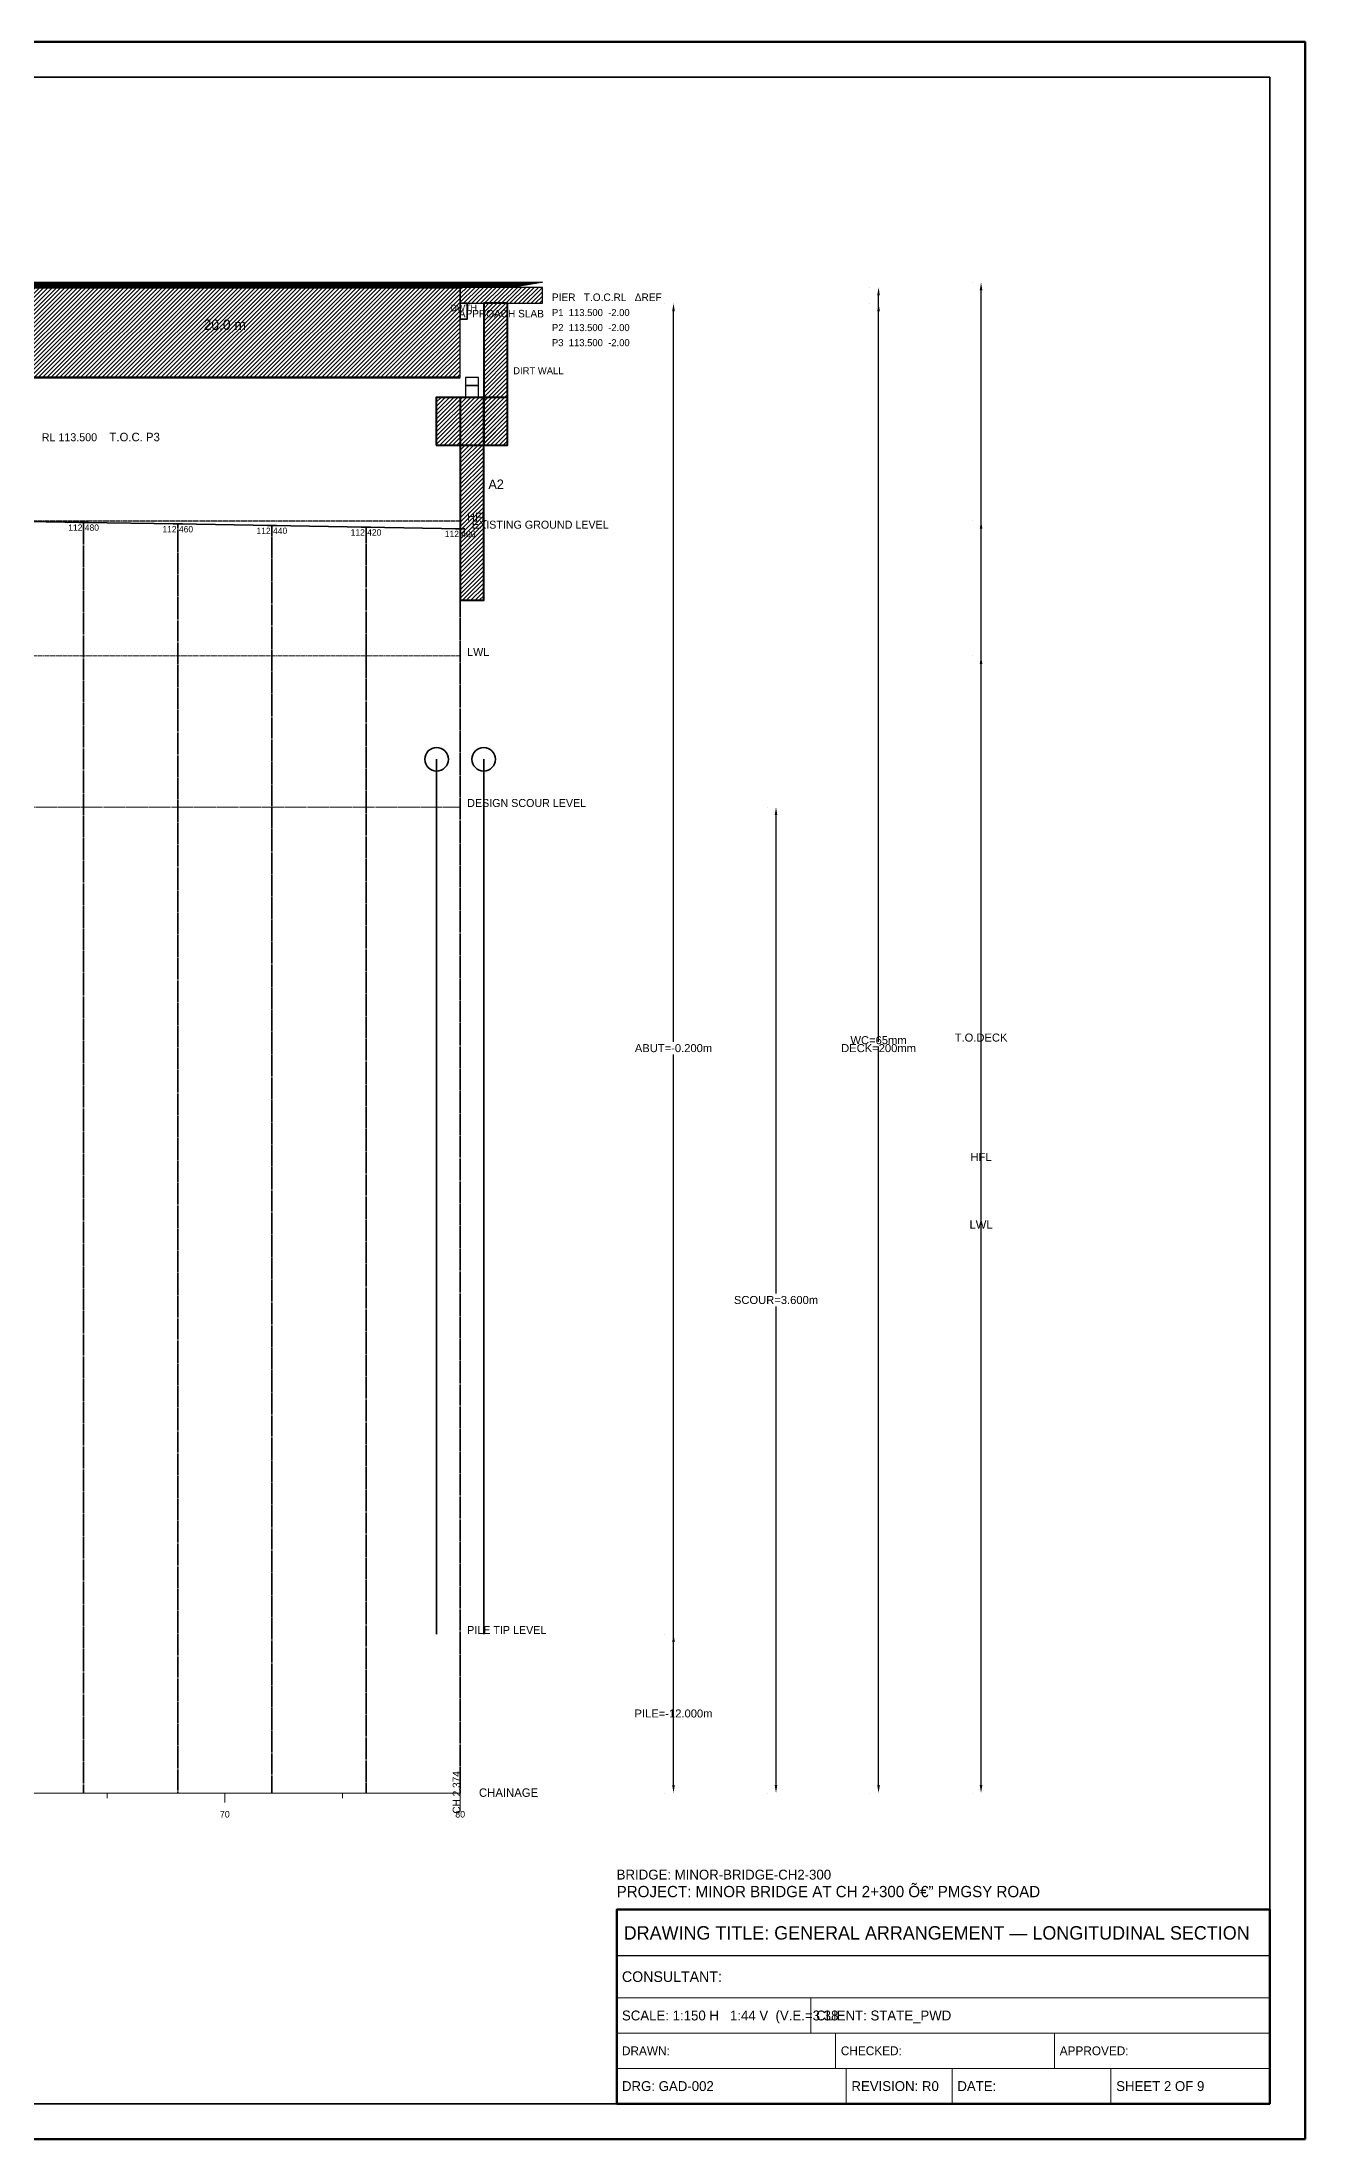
# Model space of a CAD drawing. Header units: metres. Extents: x 0 to 841, y 0 to 594.
# Drawn here: x 483 to 841, y 0 to 594 of the extents above; entities that cross this region are included whole.
import ezdxf
from ezdxf.enums import TextEntityAlignment as Align

# ---------------------------------------------------------------- set-up
doc = ezdxf.new("R2010")
doc.units = ezdxf.units.M
doc.linetypes.add('DASHED', pattern=[0.5, 0.375, -0.125])
doc.linetypes.add('DASHED2', pattern=[0.25, 0.1875, -0.0625])
for name, color, linetype, lineweight in [('ABUT-PROF', 4, 'Continuous', 50), ('BORDER-INNER', 7, 'Continuous', 35), ('BORDER-OUTER', 7, 'Continuous', 70), ('CIVIL-CHAINAGE', 7, 'Continuous', 18), ('CIVIL-GROUND', 3, 'Continuous', 35), ('CIVIL-HFL', 5, 'DASHED', 25), ('CIVIL-LWL', 4, 'DASHED', 18), ('CIVIL-ROAD', 7, 'Continuous', 25), ('CIVIL-SCOUR', 1, 'DASHED2', 18), ('DIM-CHAINAGE', 3, 'Continuous', 18), ('DIM-LINEAR', 3, 'Continuous', 18), ('FOUND-PILE', 4, 'Continuous', 35), ('STRUC-HATCHING', 8, 'Continuous', 18), ('SUB-ABUT', 3, 'Continuous', 35), ('SUB-BEARING', 5, 'Continuous', 25), ('SUB-DIRT-WALL', 3, 'Continuous', 35), ('SUPER-DECK', 2, 'Continuous', 50), ('SUPER-WEARING', 8, 'Continuous', 25), ('TEXT-GENERAL', 7, 'Continuous', 18), ('TEXT-HEADER', 7, 'Continuous', 25), ('TEXT-LEVEL', 5, 'Continuous', 18), ('TEXT-SPEC', 7, 'Continuous', 13), ('TEXT-TITLE', 7, 'Continuous', 25), ('TITLEBLK-BOX', 7, 'Continuous', 50), ('TITLEBLK-TEXT', 7, 'Continuous', 18)]:
    doc.layers.add(name, color=color, linetype=linetype, lineweight=lineweight)
doc.styles.add('BRIDGE_STD', font='Arial.ttf')
doc.dimstyles.new('pmb100', dxfattribs={"dimtxt": 2.5, "dimasz": 0.9375, "dimexe": 2.5, "dimexo": 2.5, "dimtad": 0, "dimtih": 1, "dimdec": 0, "dimtxsty": 'BRIDGE_STD', "dimcen": 2.5, "dimazin": 3, "dimtfac": 1, "dimtmove": 0, "dimatfit": 3})

msp = doc.modelspace()

# ---------------------------------------------------------------- hatches: boundary and pattern name
at = {"layer": 'STRUC-HATCHING'}
h = msp.add_hatch(dxfattribs=at)
h.set_pattern_fill('ANSI31', scale=0.2666667)
h.paths.add_polyline_path([(68.33, 498.92), (601.67, 498.92), (601.67, 524.49), (68.33, 524.49)])
h = msp.add_hatch(dxfattribs=at)
h.set_pattern_fill('ANSI31', scale=0.2666667)
h.paths.add_polyline_path([(601.67, 519.98), (625, 519.98), (625, 524.49), (601.67, 524.49)])
h = msp.add_hatch(dxfattribs=at)
h.set_pattern_fill('ANSI31', scale=0.2666667)
h.paths.add_polyline_path([(608.33, 479.78), (615.09, 479.78), (615.09, 519.98), (608.33, 519.98)])
h = msp.add_hatch(dxfattribs=at)
h.set_pattern_fill('ANSI31', scale=0.2666667)
h.paths.add_polyline_path([(594.91, 479.78), (615.09, 479.78), (615.09, 493.29), (594.91, 493.29)])
h = msp.add_hatch(dxfattribs=at)
h.set_pattern_fill('ANSI31', scale=0.2666667)
h.paths.add_polyline_path([(601.67, 435.86), (608.33, 435.86), (608.33, 493.29), (601.67, 493.29)])
at = {"layer": 'SUPER-WEARING'}
h = msp.add_hatch(dxfattribs=at)
h.set_pattern_fill('SOLID')
h.paths.add_polyline_path([(45, 525.95), (625, 525.95), (616.33, 524.49), (53.67, 524.49)])

# ---------------------------------------------------------------- linework, layer by layer
at = {"layer": 'ABUT-PROF', "lineweight": 35}
msp.add_lwpolyline([(601.67, 515.48), (603.67, 515.48), (603.67, 519.98), (601.67, 519.98), (601.67, 515.48)], dxfattribs=at)
at = {"layer": 'BORDER-INNER'}
msp.add_lwpolyline([(10, 10), (831, 10), (831, 584), (10, 584), (10, 10)], dxfattribs=at)
at = {"layer": 'BORDER-OUTER'}
msp.add_lwpolyline([(0, 0), (841, 0), (841, 594), (0, 594), (0, 0)], dxfattribs=at)
at = {"layer": 'CIVIL-CHAINAGE'}
for p, q in [((45, 98), (601.67, 98)), ((501.67, 98), (501.67, 96.53)), ((535, 98), (535, 95.33)), ((568.33, 98), (568.33, 96.53)), ((601.67, 98), (601.67, 95.33)), ((601.67, 96), (601.67, 92.8))]:
    msp.add_line(p, q, dxfattribs=at)
at = {"layer": 'CIVIL-GROUND', "color": 3}
for p, q in [((493.67, 457.93), (496.33, 457.93)), ((520.33, 457.48), (523, 457.48)), ((547, 457.03), (549.67, 457.03)), ((573.67, 456.58), (576.33, 456.58)), ((600.33, 456.13), (603, 456.13))]:
    msp.add_line(p, q, dxfattribs=at)
at = {"layer": 'CIVIL-GROUND', "color": 8, "linetype": 'DASHED2'}
for p, q in [((495, 457.93), (495, 98)), ((521.67, 457.48), (521.67, 98)), ((548.33, 457.03), (548.33, 98)), ((575, 456.58), (575, 98)), ((601.67, 456.13), (601.67, 98))]:
    msp.add_line(p, q, dxfattribs=at)
at = {"layer": 'CIVIL-GROUND', "color": 3}
msp.add_lwpolyline([(68.33, 465.14), (95, 464.69), (121.67, 464.24), (148.33, 463.79), (175, 463.34), (201.67, 462.89), (228.33, 462.44), (255, 461.98), (281.67, 461.53), (308.33, 461.08), (335, 460.63), (361.67, 460.18), (388.33, 459.73), (415, 459.28), (441.67, 458.83), (468.33, 458.38), (495, 457.93), (521.67, 457.48), (548.33, 457.03), (575, 456.58), (601.67, 456.13)], dxfattribs=at)
at = {"layer": 'CIVIL-HFL', "color": 5}
msp.add_line((45, 458.38), (601.67, 458.38), dxfattribs=at)
at = {"layer": 'CIVIL-LWL', "color": 4}
msp.add_line((45, 420.09), (601.67, 420.09), dxfattribs=at)
at = {"layer": 'CIVIL-ROAD', "lineweight": 25}
msp.add_lwpolyline([(601.67, 519.98), (625, 519.98), (625, 524.49), (601.67, 524.49), (601.67, 519.98)], dxfattribs=at)
at = {"layer": 'CIVIL-SCOUR', "color": 1}
msp.add_line((45, 377.3), (601.67, 377.3), dxfattribs=at)
at = {"layer": 'FOUND-PILE', "lineweight": 35}
for p, q in [((595, 390.81), (595, 143.05)), ((608.33, 390.81), (608.33, 143.05))]:
    msp.add_line(p, q, dxfattribs=at)
at = {"layer": 'FOUND-PILE'}
for centre in [(595, 390.81), (608.33, 390.81)]:
    msp.add_circle(centre, 3.33, dxfattribs=at)
at = {"layer": 'SUB-ABUT', "lineweight": 40}
for points in [[(594.91, 479.78), (615.09, 479.78), (615.09, 493.29), (594.91, 493.29), (594.91, 479.78)], [(601.67, 435.86), (608.33, 435.86), (608.33, 493.29), (601.67, 493.29), (601.67, 435.86)]]:
    msp.add_lwpolyline(points, dxfattribs=at)
at = {"layer": 'SUB-ABUT', "lineweight": 30}
msp.add_lwpolyline([(603.17, 493.29), (606.83, 493.29), (606.83, 496.67), (603.17, 496.67), (603.17, 493.29)], dxfattribs=at)
at = {"layer": 'SUB-BEARING', "lineweight": 30}
msp.add_lwpolyline([(603.17, 496.67), (606.83, 496.67), (606.83, 498.92), (603.17, 498.92), (603.17, 496.67)], dxfattribs=at)
at = {"layer": 'SUB-DIRT-WALL', "lineweight": 40}
msp.add_lwpolyline([(608.33, 479.78), (615.09, 479.78), (615.09, 519.98), (608.33, 519.98), (608.33, 479.78)], dxfattribs=at)
at = {"layer": 'SUPER-DECK'}
for p, q in [((68.33, 524.49), (601.67, 524.49)), ((68.33, 498.92), (601.67, 498.92))]:
    msp.add_line(p, q, dxfattribs=at)
at = {"layer": 'SUPER-DECK', "lineweight": 25}
msp.add_line((601.67, 498.92), (601.67, 524.49), dxfattribs=at)
at = {"layer": 'SUPER-WEARING', "lineweight": 25}
msp.add_lwpolyline([(45, 525.95), (625, 525.95), (616.33, 524.49), (53.67, 524.49), (45, 525.95)], dxfattribs=at)
at = {"layer": 'TITLEBLK-BOX', "lineweight": 50}
msp.add_lwpolyline([(646, 10), (831, 10), (831, 65), (646, 65), (646, 10)], dxfattribs=at)
at = {"layer": 'TITLEBLK-BOX', "lineweight": 30}
msp.add_lwpolyline([(646, 52), (831, 52), (831, 65), (646, 65), (646, 52)], dxfattribs=at)
at = {"layer": 'TITLEBLK-BOX', "lineweight": 18}
for points in [[(646, 40), (831, 40), (831, 52), (646, 52), (646, 40)], [(646, 30), (701, 30), (701, 40), (646, 40), (646, 30)], [(701, 30), (831, 30), (831, 40), (701, 40), (701, 30)], [(646, 20), (708, 20), (708, 30), (646, 30), (646, 20)], [(708, 20), (770, 20), (770, 30), (708, 30), (708, 20)], [(770, 20), (831, 20), (831, 30), (770, 30), (770, 20)], [(646, 10), (711, 10), (711, 20), (646, 20), (646, 10)], [(711, 10), (741, 10), (741, 20), (711, 20), (711, 10)], [(741, 10), (786, 10), (786, 20), (741, 20), (741, 10)], [(786, 10), (831, 10), (831, 20), (786, 20), (786, 10)]]:
    msp.add_lwpolyline(points, dxfattribs=at)

# ---------------------------------------------------------------- texts
at = {"layer": 'CIVIL-GROUND', "color": 3}
msp.add_text('EXISTING GROUND LEVEL', height=2.2667, dxfattribs=at).set_placement((605, 456.13))
at = {"layer": 'CIVIL-HFL', "color": 5}
msp.add_text('HFL', height=2.267, dxfattribs=at).set_placement((603.67, 458.38))
at = {"layer": 'CIVIL-LWL', "color": 4}
msp.add_text('LWL', height=2.267, dxfattribs=at).set_placement((603.67, 420.09))
at = {"layer": 'CIVIL-SCOUR', "color": 1}
msp.add_text('DESIGN SCOUR LEVEL', height=2.2667, dxfattribs=at).set_placement((603.67, 377.3))
at = {"layer": 'DIM-CHAINAGE'}
msp.add_text('CH 2.374', height=2.133, rotation=90, dxfattribs=at).set_placement((601.67, 92.16))
at = {"layer": 'TEXT-GENERAL'}
msp.add_text('20.0 m', height=2.933, dxfattribs=at).set_placement((535, 512.44), align=Align.CENTER)
for s, height, p in [('A2', 2.667, (609.67, 467.39)), ('PILE TIP LEVEL', 2.2667, (603.67, 143.05))]:
    msp.add_text(s, height=height, dxfattribs=at).set_placement(p)
at = {"layer": 'TEXT-HEADER'}
for s, height, p in [('PIER   T.O.C.RL   ΔREF', 2.1333, (627.67, 520.62)), ('T.O.C. P3', 2.4, (502.33, 480.9))]:
    msp.add_text(s, height=height, dxfattribs=at).set_placement(p)
at = {"layer": 'TEXT-LEVEL'}
for s, height, p in [('RL 113.500', 2.267, (483.15, 480.9)), ('CHAINAGE', 2.4, (607, 96.93))]:
    msp.add_text(s, height=height, dxfattribs=at).set_placement(p)
at = {"layer": 'TEXT-LEVEL', "color": 8}
for s, p in [('112.480', (495, 455.53)), ('112.460', (521.67, 455.08)), ('112.440', (548.33, 454.63)), ('112.420', (575, 454.18)), ('112.400', (601.67, 453.73))]:
    msp.add_text(s, height=1.8, dxfattribs=at).set_placement(p, align=Align.CENTER)
at = {"layer": 'TEXT-LEVEL'}
for s, p in [('70', (535, 91.07)), ('80', (601.67, 91.07))]:
    msp.add_text(s, height=1.867, dxfattribs=at).set_placement(p, align=Align.CENTER)
at = {"layer": 'TEXT-SPEC', "color": 4}
msp.add_text('DWTH', height=1.867, dxfattribs=at).set_placement((602.67, 517.73), align=Align.CENTER)
at = {"layer": 'TEXT-SPEC'}
msp.add_text('APPROACH SLAB', height=2.1333, dxfattribs=at).set_placement((613.33, 515.98), align=Align.CENTER)
at = {"layer": 'TEXT-SPEC', "color": 8}
for s, p in [('P1  113.500  -2.00', (627.67, 516.35)), ('P2  113.500  -2.00', (627.67, 512.09)), ('P3  113.500  -2.00', (627.67, 507.82))]:
    msp.add_text(s, height=2, dxfattribs=at).set_placement(p)
at = {"layer": 'TEXT-SPEC'}
msp.add_text('DIRT WALL', height=2, dxfattribs=at).set_placement((616.69, 499.88))
at = {"layer": 'TEXT-TITLE'}
for s, height, p in [('PROJECT: MINOR BRIDGE AT CH 2+300 â€” PMGSY ROAD', 3.2, (646, 68.5)), ('DRAWING TITLE: GENERAL ARRANGEMENT — LONGITUDINAL SECTION', 3.8, (648, 56.5))]:
    msp.add_text(s, height=height, dxfattribs=at).set_placement(p)
at = {"layer": 'TITLEBLK-TEXT'}
for s, height, p in [('BRIDGE: MINOR-BRIDGE-CH2-300', 2.8, (646, 73.5)), ('CONSULTANT: ', 3, (647.5, 44.5)), ('SCALE: 1:150 H   1:44 V  (V.E.=3.38', 2.8, (647.5, 33.6)), ('CLIENT: STATE_PWD', 2.8, (702.5, 33.6)), ('DRAWN: ', 2.5, (647.5, 23.75)), ('CHECKED: ', 2.5, (709.5, 23.75)), ('APPROVED: ', 2.5, (771.5, 23.75)), ('DRG: GAD-002', 2.8, (647.5, 13.6)), ('REVISION: R0', 2.8, (712.5, 13.6)), ('DATE: ', 2.8, (742.5, 13.6)), ('SHEET 2 OF 9', 2.8, (787.5, 13.6))]:
    msp.add_text(s, height=height, dxfattribs=at).set_placement(p)

# ---------------------------------------------------------------- dimensions: what is measured, and where the dimension line sits
at = {"layer": 'DIM-LINEAR'}
for base, p1, p2, text in [((720.18, 98), (720.18, 98), (720.18, 524.49), 'WC=65mm'), ((749.22, 98), (749.22, 98), (749.22, 525.95), 'T.O.DECK'), ((662.1, 98), (662.1, 98), (662.1, 519.98), 'ABUT=-0.200m'), ((720.18, 98), (720.18, 98), (720.18, 519.98), 'DECK=200mm'), ((749.22, 98), (749.22, 98), (749.22, 458.38), 'HFL'), ((749.22, 98), (749.22, 98), (749.22, 420.09), 'LWL'), ((691.14, 98), (691.14, 98), (691.14, 377.3), 'SCOUR=3.600m'), ((662.1, 98), (662.1, 98), (662.1, 143.05), 'PILE=-12.000m')]:
    msp.add_linear_dim(base=base, p1=p1, p2=p2, angle=90, text=text, dimstyle='pmb100', override={"dimtxt": 2.266667, "dimasz": 2.266667, "dimgap": 0.906667, "dimclrt": 3}, dxfattribs=at).render()

doc.saveas('drawing.dxf')
